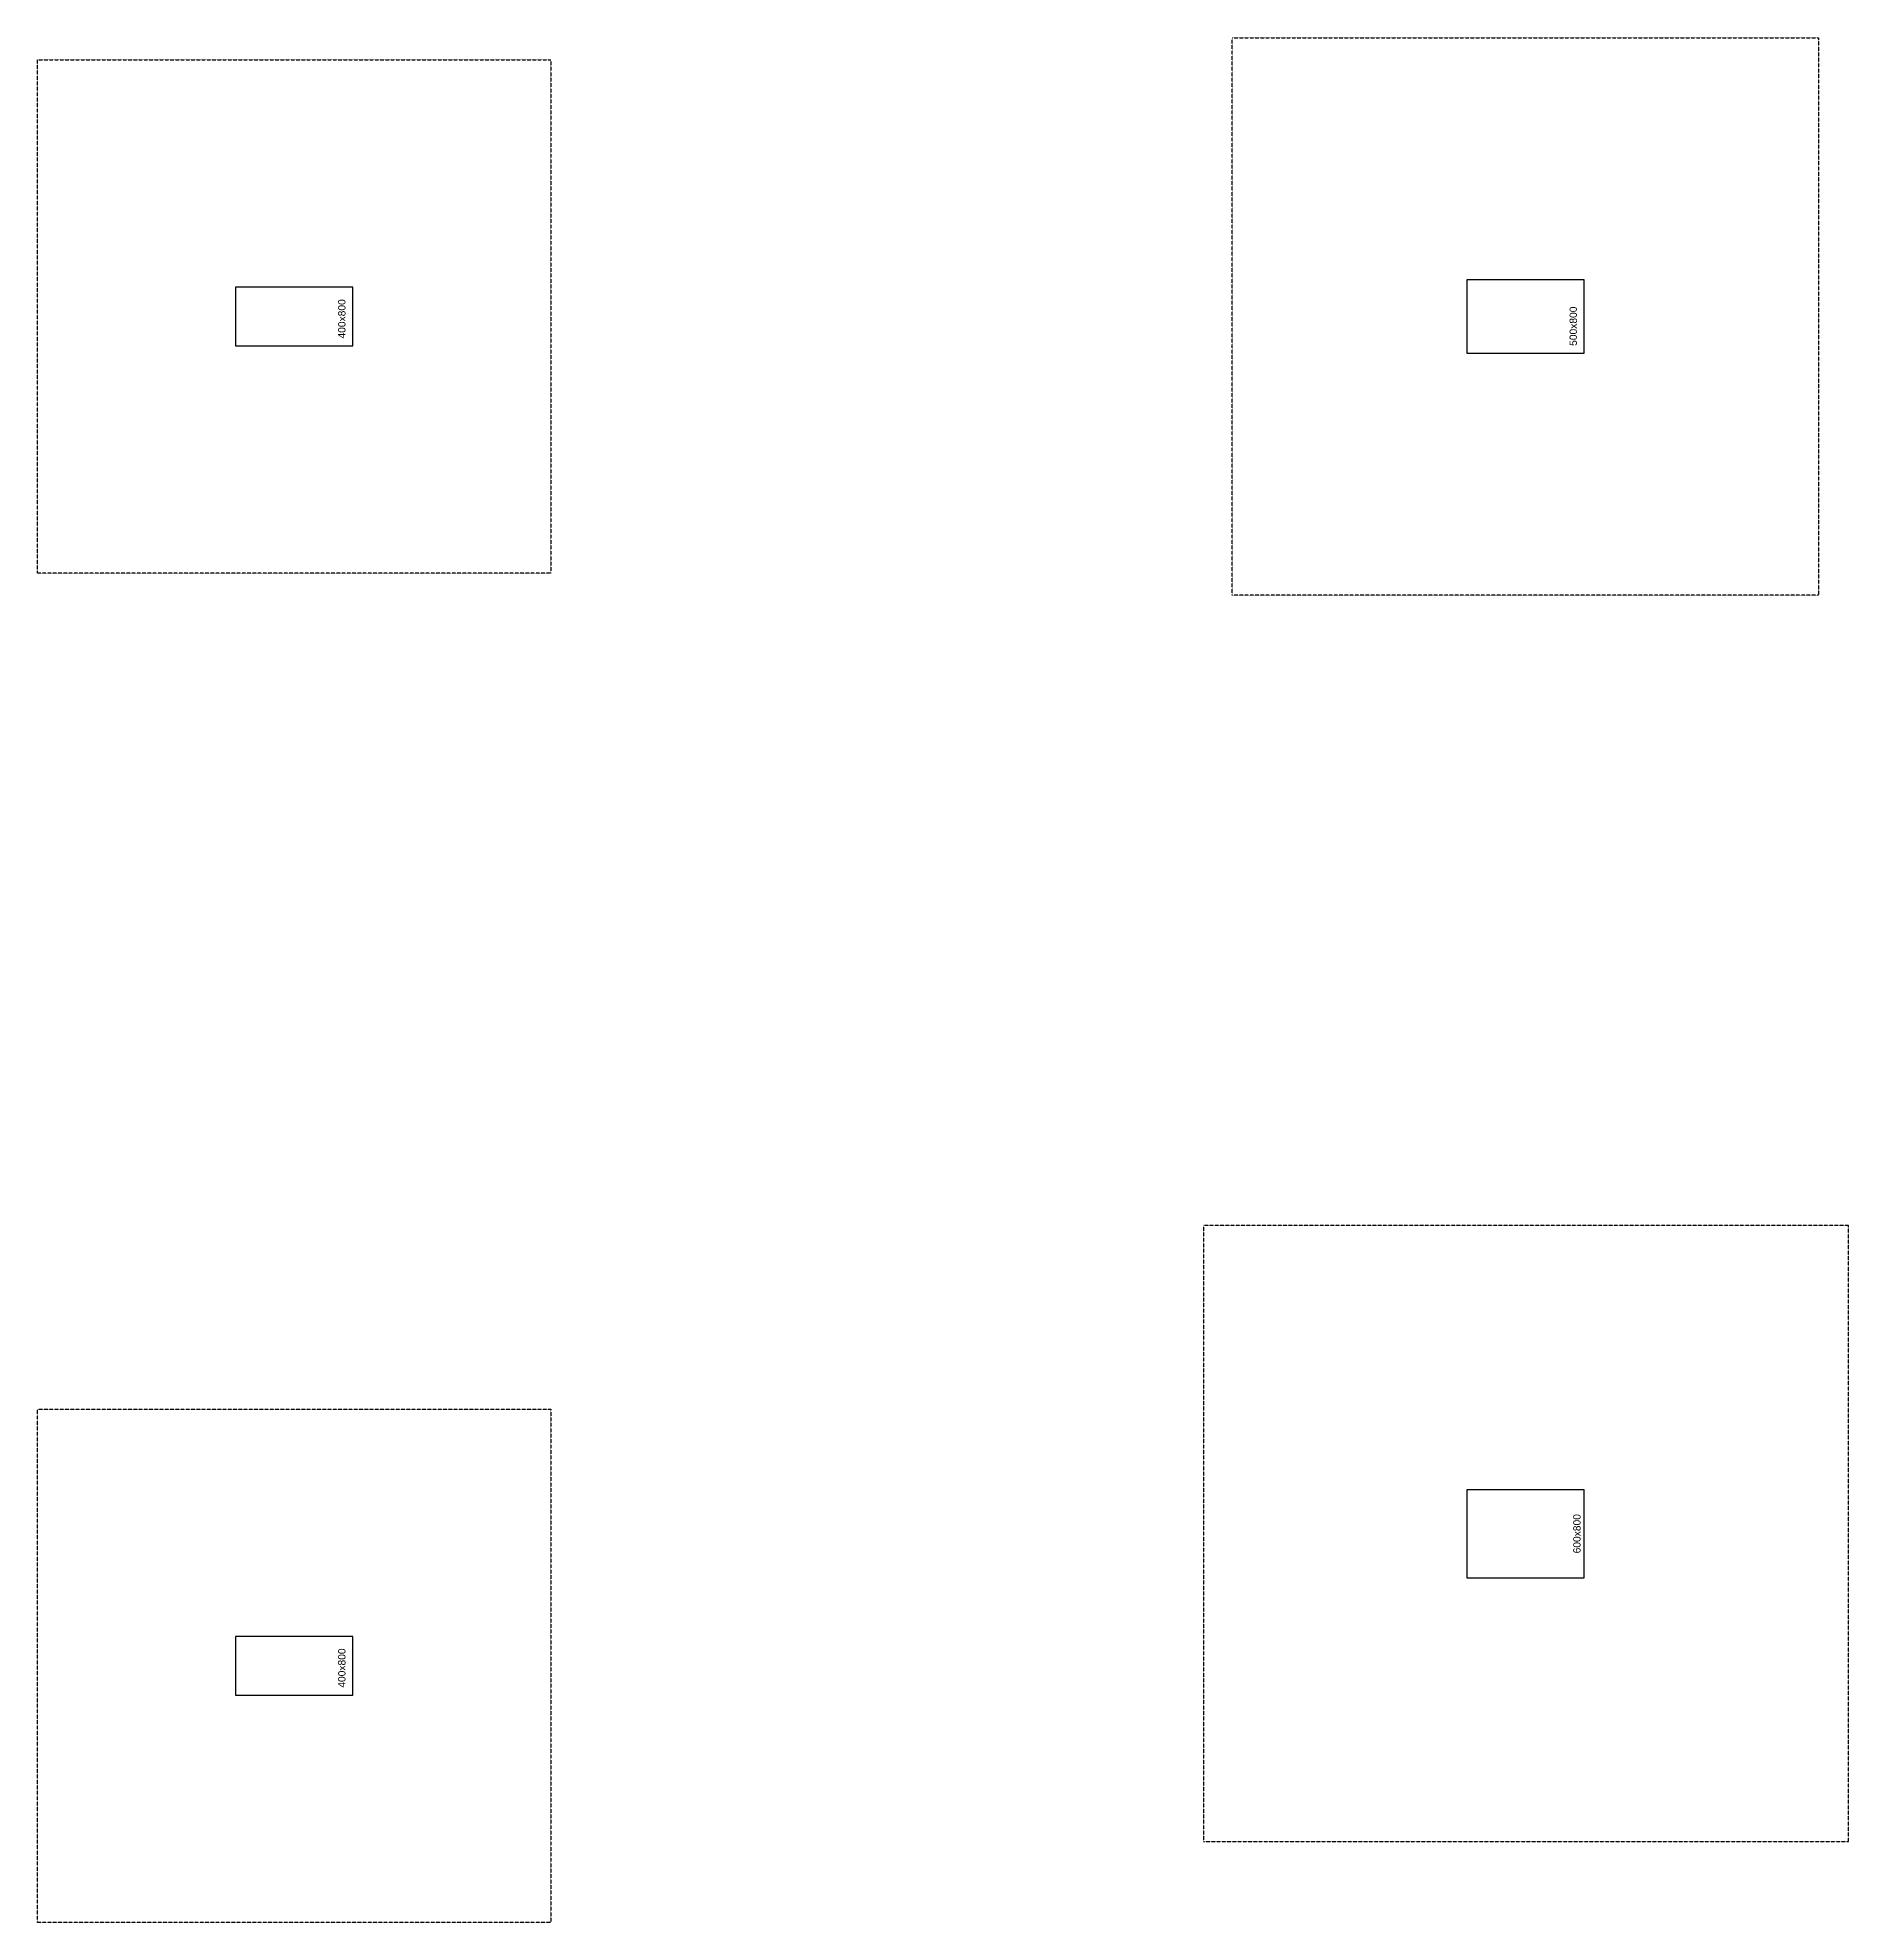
# Model space of a CAD drawing. Header units: millimetres. Extents: x 91591 to 1353697, y 75729 to 160586.
# Drawn here: x 1002729 to 1015081, y 118365 to 131216 of the extents above; entities that cross this region are included whole.
import ezdxf
from ezdxf.enums import TextEntityAlignment as Align

# ---------------------------------------------------------------- set-up
doc = ezdxf.new("R2010")
doc.units = ezdxf.units.MM
doc.linetypes.add('HIDDEN', pattern=[0.375, 0.25, -0.125])
for name, color, linetype in [('-S_F', 7, 'Continuous'), ('8', 8, 'Continuous'), ('XR-지하주차장$0$AA-COL', 2, 'Continuous')]:
    doc.layers.add(name, color=color, linetype=linetype)
doc.styles.add('XR-지하주차장$0$Standard', font='arial.ttf')

# ---------------------------------------------------------------- blocks, each defined once
blk = doc.blocks.new('zw$D357')
at = {"layer": '-S_F', "linetype": 'HIDDEN', "lineweight": -3}
for points in [[(-27811, -14526), (-23811, -14526), (-23811, -18326), (-27811, -18326)], [(-35960, -14677), (-32460, -14677), (-32460, -18177), (-35960, -18177)], [(-28008, -22626), (-28008, -26826), (-23608, -26826), (-23608, -22626)], [(-35960, -23877), (-32460, -23877), (-32460, -27377), (-35960, -27377)]]:
    blk.add_lwpolyline(points, close=True, dxfattribs=at)
at = {"layer": 'XR-지하주차장$0$AA-COL'}
for points in [[(-25410, -16677), (-25410, -16177), (-26210, -16177), (-26210, -16677)], [(-33810, -16627), (-33810, -16227), (-34610, -16227), (-34610, -16627)], [(-25410, -25027), (-25410, -24427), (-26210, -24427), (-26210, -25027)], [(-33810, -25827), (-33810, -25427), (-34610, -25427), (-34610, -25827)]]:
    blk.add_lwpolyline(points, close=True, dxfattribs=at)
at = {"layer": 'Defpoints', "style": 'XR-지하주차장$0$Standard'}
for s, p in [('400x800', (-33860, -16577)), ('500x800', (-25460, -16627)), ('400x800', (-33860, -25777))]:
    blk.add_text(s, height=50, rotation=90, dxfattribs=at).set_placement(p)
at = {"layer": 'Defpoints', "color": 1, "style": 'XR-지하주차장$0$Standard'}
blk.add_text('600x800', height=50, rotation=90, dxfattribs=at).set_placement((-25460, -24727), align=Align.MIDDLE)

msp = doc.modelspace()

# ---------------------------------------------------------------- block references
at = {"layer": '8'}
msp.add_blockref('zw$D357', (1038689, 145741.8), dxfattribs=at)

doc.saveas('drawing.dxf')
